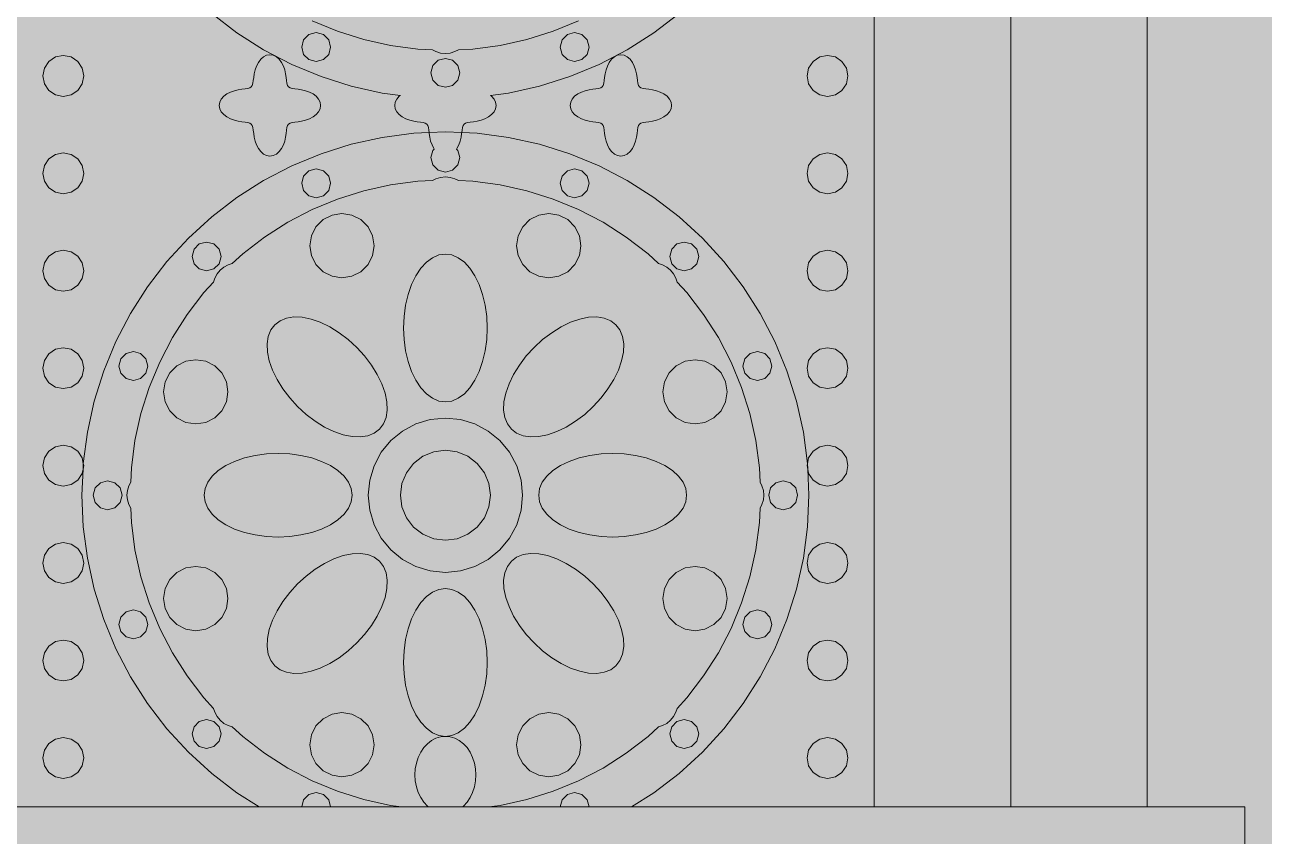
# Model space of a CAD drawing. Header units: millimetres. Extents: x -2412 to 16214, y -1176 to 12021.
# Drawn here: x 12113 to 13084, y 4450 to 5086 of the extents above; entities that cross this region are included whole.
import ezdxf

# ---------------------------------------------------------------- set-up
doc = ezdxf.new("R2010")
doc.units = ezdxf.units.MM
for name, color, linetype, lineweight, true_color in [('00_WHITE_BACKGROUND', 7, 'Continuous', 18, 0xffffff), ('03_FRAMES_DOORS', 7, 'Continuous', 18, 0x000000), ('06_ORNAMENT', 7, 'Continuous', 18, 0x000000), ('07_RAILINGS', 7, 'Continuous', 18, 0x000000)]:
    doc.layers.add(name, color=color, linetype=linetype, lineweight=lineweight, true_color=true_color)

msp = doc.modelspace()

# ---------------------------------------------------------------- linework, layer by layer
at = {"layer": '00_WHITE_BACKGROUND', "lineweight": 18, "true_color": 0xffffff}
msp.add_solid([(-2412.2137, -1175.5725), (16213.7405, -1175.5725), (-2412.2137, 12015.2672), (16213.7405, 12015.2672)], dxfattribs=at)
at = {"layer": '03_FRAMES_DOORS', "color": 7, "lineweight": 18, "true_color": 0x000000}
for points in [[(12992.3664, 4473.2824), (12992.3664, 5374.0458), (12988.9466, 5405.4809), (12979.0229, 5435.6794), (12963.0382, 5464.6565), (12941.4962, 5492.3969), (12914.8244, 5518.916), (12883.5267, 5544.229), (12848.0458, 5568.3511), (12808.8702, 5591.2672), (12766.458, 5613.0076), (12721.2824, 5633.5573), (12673.8015, 5652.9313), (12624.5038, 5671.145), (12573.8473, 5688.1985), (12522.3053, 5704.1069), (12470.3359, 5718.8702), (12418.4122, 5732.5038), (12367.0076, 5744.9924), (12316.5954, 5756.3664), (12267.6336, 5766.6412), (12220.5954, 5775.8015), (12180.7176, 5782.9924)], [(12778.626, 4473.2824), (12778.626, 5206.1069), (12776, 5233.0534), (12768.3511, 5258.9466), (12756.0305, 5283.771), (12739.4198, 5307.542), (12727.0382, 5321.2519)], [(12778.626, 4473.2824), (12885.4962, 4473.2824), (12885.4962, 5282.4427)], [(12588.5954, 4473.2824), (12778.626, 4473.2824)]]:
    msp.add_lwpolyline(points, dxfattribs=at)
at = {"layer": '06_ORNAMENT', "color": 7, "lineweight": 18, "true_color": 0x000000}
for points in [[(12259.771, 5094.916), (12279.4809, 5079.8015), (12300.4275, 5066.458), (12322.4427, 5054.9924), (12345.3893, 5045.4809), (12369.0687, 5038.0153), (12393.313, 5032.6412), (12407.4656, 5030.7786), (12406.5496, 5030.1069), (12404.6565, 5027.9084), (12403.4656, 5025.4809), (12403.0534, 5022.9008), (12403.4656, 5020.3206), (12404.6565, 5017.8931), (12406.5496, 5015.6947), (12409.0076, 5013.8626), (12411.8473, 5012.4122), (12414.8702, 5011.3588), (12417.9084, 5010.6412), (12420.7481, 5010.1985), (12423.2672, 5009.8779), (12425.3588, 5009.5573), (12426.9924, 5009.084), (12428.1527, 5008.3053), (12428.9313, 5007.145), (12429.4046, 5005.5115), (12429.7252, 5003.4198), (12429.9542, 5001.6489)], [(12338.4122, 5089.2366), (12358.3206, 5080.9924), (12378.855, 5074.5191), (12399.8779, 5069.8626), (12421.2366, 5067.0534), (12432.5191, 5066.5496), (12435.3588, 5065.0687), (12439.0076, 5063.9542), (12442.7481, 5063.5878), (12446.4885, 5063.9542), (12450.1374, 5065.0687), (12452.9771, 5066.5496), (12464.2595, 5067.0534), (12485.6183, 5069.8626), (12506.6412, 5074.5191), (12527.1756, 5080.9924), (12547.084, 5089.2366)], [(12455.542, 5001.6489), (12455.771, 5003.4198), (12456.0916, 5005.5115), (12456.5649, 5007.145), (12457.3435, 5008.3053), (12458.5038, 5009.084), (12460.1374, 5009.5573), (12462.229, 5009.8779), (12464.7481, 5010.1985), (12467.5878, 5010.6412), (12470.626, 5011.3588), (12473.6489, 5012.4122), (12476.4885, 5013.8626), (12478.9466, 5015.6947), (12480.8397, 5017.8931), (12482.0305, 5020.3206), (12482.4427, 5022.9008), (12482.0305, 5025.4809), (12480.8397, 5027.9084), (12478.9466, 5030.1069), (12478.0305, 5030.7786), (12492.1832, 5032.6412), (12516.4275, 5038.0153), (12540.1069, 5045.4809), (12563.0534, 5054.9924), (12585.084, 5066.458), (12606.0153, 5079.8015), (12625.7252, 5094.916)], [(12429.9542, 5001.6489), (12417.9389, 5001.1298), (12393.313, 4997.8931), (12369.0687, 4992.5191), (12345.3893, 4985.0534), (12322.4427, 4975.542), (12300.4275, 4964.0763), (12279.4809, 4950.7328), (12259.771, 4935.6183), (12241.4656, 4918.8397), (12224.687, 4900.5344), (12209.5725, 4880.8244), (12196.229, 4859.8779), (12184.7634, 4837.8626), (12175.2519, 4814.916), (12167.7863, 4791.2366), (12162.4122, 4766.9924), (12159.1908, 4742.4885)], [(12455.542, 5001.6489), (12442.7481, 5002.2137), (12429.9542, 5001.6489)], [(12429.9542, 5001.6489), (12430.0458, 5000.9008), (12430.4885, 4998.0611), (12431.2061, 4995.0229), (12432.2595, 4992), (12433.7099, 4989.1603), (12433.9847, 4988.7786), (12432.9313, 4987.7252), (12431.4198, 4982.0611), (12432.9313, 4976.3969), (12437.084, 4972.2443), (12442.7481, 4970.7176), (12448.4122, 4972.2443), (12452.5649, 4976.3969), (12454.0916, 4982.0611), (12452.5649, 4987.7252), (12451.5115, 4988.7786), (12451.7863, 4989.1603), (12453.2366, 4992), (12454.2901, 4995.0229), (12455.0076, 4998.0611), (12455.4504, 5000.9008), (12455.542, 5001.6489)], [(12726.3053, 4742.4885), (12723.084, 4766.9924), (12717.7099, 4791.2366), (12710.2443, 4814.916), (12700.7328, 4837.8626), (12689.2672, 4859.8779), (12675.9237, 4880.8244), (12660.8092, 4900.5344), (12644.0305, 4918.8397), (12625.7252, 4935.6183), (12606.0153, 4950.7328), (12585.084, 4964.0763), (12563.0534, 4975.542), (12540.1069, 4985.0534), (12516.4275, 4992.5191), (12492.1832, 4997.8931), (12467.5573, 5001.1298), (12455.542, 5001.6489)], [(12476.8397, 4473.2824), (12485.6183, 4474.4427), (12506.6412, 4479.0992), (12527.1756, 4485.5725), (12547.084, 4493.8168), (12566.1832, 4503.7557), (12584.3511, 4515.3282), (12601.4351, 4528.4427), (12609.7557, 4536.0763), (12612.8244, 4537.0229), (12616.1832, 4538.8244), (12619.0992, 4541.2061), (12621.4809, 4544.1221), (12623.2824, 4547.4809), (12624.229, 4550.5496), (12631.8626, 4558.8702), (12644.9771, 4575.9542), (12656.5496, 4594.1221), (12666.4885, 4613.2214), (12674.7328, 4633.1298), (12681.2061, 4653.6641), (12685.8626, 4674.687), (12688.6718, 4696.0458), (12689.1756, 4707.3282), (12690.6565, 4710.1679), (12691.771, 4713.8168), (12692.1374, 4717.5573), (12691.771, 4721.2977), (12690.6565, 4724.9466), (12689.1756, 4727.7863), (12688.6718, 4739.0687), (12685.8626, 4760.4275), (12681.2061, 4781.4504), (12674.7328, 4801.9847), (12666.4885, 4821.8931), (12656.5496, 4840.9924), (12644.9771, 4859.1603), (12631.8626, 4876.2443), (12624.229, 4884.5649), (12623.2824, 4887.6336), (12621.4809, 4890.9924), (12619.0992, 4893.9084), (12616.1832, 4896.2901), (12612.8244, 4898.0916), (12609.7557, 4899.0382), (12601.4351, 4906.6718), (12584.3511, 4919.7863), (12566.1832, 4931.3588), (12547.084, 4941.2977), (12527.1756, 4949.542), (12506.6412, 4956.0153), (12485.6183, 4960.6718), (12464.2595, 4963.4809), (12452.9771, 4963.9847), (12450.1374, 4965.4656), (12446.4885, 4966.5802), (12442.7481, 4966.9466), (12439.0076, 4966.5802), (12435.3588, 4965.4656), (12432.5191, 4963.9847), (12421.2366, 4963.4809), (12399.8779, 4960.6718), (12378.855, 4956.0153), (12358.3206, 4949.542), (12338.4122, 4941.2977), (12319.313, 4931.3588), (12301.145, 4919.7863), (12284.0611, 4906.6718), (12275.7405, 4899.0382), (12272.6718, 4898.0916), (12269.313, 4896.2901), (12266.3969, 4893.9084), (12264.0153, 4890.9924), (12262.2137, 4887.6336), (12261.2672, 4884.5649), (12253.6336, 4876.2443), (12240.5191, 4859.1603), (12228.9466, 4840.9924), (12219.0076, 4821.8931), (12210.7634, 4801.9847), (12204.2901, 4781.4504), (12199.6336, 4760.4275), (12196.8244, 4739.0687), (12196.3206, 4727.7863), (12194.8397, 4724.9466), (12193.7252, 4721.2977), (12193.3588, 4717.5573), (12193.7252, 4713.8168), (12194.8397, 4710.1679), (12196.3206, 4707.3282), (12196.8244, 4696.0458), (12199.6336, 4674.687), (12204.2901, 4653.6641), (12210.7634, 4633.1298), (12219.0076, 4613.2214), (12228.9466, 4594.1221), (12240.5191, 4575.9542), (12253.6336, 4558.8702), (12261.2672, 4550.5496), (12262.2137, 4547.4809), (12264.0153, 4544.1221), (12266.3969, 4541.2061), (12269.313, 4538.8244), (12272.6718, 4537.0229), (12275.7405, 4536.0763), (12284.0611, 4528.4427), (12301.145, 4515.3282), (12319.313, 4503.7557), (12338.4122, 4493.8168), (12358.3206, 4485.5725), (12378.855, 4479.0992), (12399.8779, 4474.4427), (12408.6565, 4473.2824)], [(12159.1908, 4742.4885), (12158.3206, 4746.855), (12154.8397, 4752.0458), (12149.6489, 4755.5267), (12143.5115, 4756.7481), (12137.374, 4755.5267), (12132.1832, 4752.0458), (12128.7023, 4746.855), (12127.4809, 4740.7176), (12128.7023, 4734.5802), (12132.1832, 4729.374), (12137.374, 4725.9084), (12143.5115, 4724.687), (12149.6489, 4725.9084), (12154.8397, 4729.374), (12158.3206, 4734.5802), (12158.9771, 4737.8931)], [(12726.5191, 4737.8931), (12727.1756, 4734.5802), (12730.6565, 4729.374), (12735.8473, 4725.9084), (12741.9847, 4724.687), (12748.1221, 4725.9084), (12753.313, 4729.374), (12756.7939, 4734.5802), (12758.0153, 4740.7176), (12756.7939, 4746.855), (12753.313, 4752.0458), (12748.1221, 4755.5267), (12741.9847, 4756.7481), (12735.8473, 4755.5267), (12730.6565, 4752.0458), (12727.1756, 4746.855), (12726.3053, 4742.4885)], [(12158.9771, 4737.8931), (12158.0916, 4717.5573), (12159.1756, 4692.7481), (12162.4122, 4668.1221), (12167.7863, 4643.8779), (12175.2519, 4620.1985), (12184.7634, 4597.2519), (12196.229, 4575.2214), (12209.5725, 4554.2901), (12224.687, 4534.5802), (12241.4656, 4516.2748), (12259.771, 4499.4962), (12279.4809, 4484.3817), (12296.9008, 4473.2824)], [(12159.1908, 4742.4885), (12159.1756, 4742.3664), (12158.9771, 4737.8931)], [(12158.9771, 4737.8931), (12159.542, 4740.7176), (12159.1908, 4742.4885)], [(12588.5954, 4473.2824), (12606.0153, 4484.3817), (12625.7252, 4499.4962), (12644.0305, 4516.2748), (12660.8092, 4534.5802), (12675.9237, 4554.2901), (12689.2672, 4575.2214), (12700.7328, 4597.2519), (12710.2443, 4620.1985), (12717.7099, 4643.8779), (12723.084, 4668.1221), (12726.3206, 4692.7481), (12727.4046, 4717.5573), (12726.5191, 4737.8931)], [(12726.3053, 4742.4885), (12725.9542, 4740.7176), (12726.5191, 4737.8931)], [(12726.5191, 4737.8931), (12726.3206, 4742.3664), (12726.3053, 4742.4885)], [(12442.7481, 4528.626), (12439.0076, 4528.2595), (12435.3588, 4527.145), (12431.8779, 4525.3282), (12428.687, 4522.855), (12425.8321, 4519.771), (12423.3893, 4516.1679), (12421.4198, 4512.1221), (12419.9847, 4507.7405), (12419.1145, 4503.1298), (12418.8244, 4498.3969), (12419.1145, 4493.6641), (12419.9847, 4489.0534), (12421.4198, 4484.6718), (12423.3893, 4480.626), (12425.8321, 4477.0229), (12428.687, 4473.9389), (12429.5267, 4473.2824)], [(12455.9695, 4473.2824), (12456.8092, 4473.9389), (12459.6641, 4477.0229), (12462.1069, 4480.626), (12464.0763, 4484.6718), (12465.5115, 4489.0534), (12466.3817, 4493.6641), (12466.687, 4498.3969), (12466.3817, 4503.1298), (12465.5115, 4507.7405), (12464.0763, 4512.1221), (12462.1069, 4516.1679), (12459.6641, 4519.771), (12456.8092, 4522.855), (12453.6183, 4525.3282), (12450.1374, 4527.145), (12446.4885, 4528.2595), (12442.7481, 4528.626)], [(12352.8397, 4473.2824), (12351.3435, 4478.855), (12347.1908, 4483.0076), (12341.5267, 4484.5191), (12335.8626, 4483.0076), (12331.7099, 4478.855), (12330.2137, 4473.2824)], [(12555.2824, 4473.2824), (12553.7863, 4478.855), (12549.6336, 4483.0076), (12543.9695, 4484.5191), (12538.3053, 4483.0076), (12534.1527, 4478.855), (12532.6565, 4473.2824)], [(12885.4962, 4473.2824), (12992.3664, 4473.2824), (13068.7023, 4473.2824)]]:
    msp.add_lwpolyline(points, dxfattribs=at)
for points in [[(12330.1985, 5068.6107), (12331.7099, 5062.9466), (12335.8626, 5058.7939), (12341.5267, 5057.2672), (12347.1908, 5058.7939), (12351.3435, 5062.9466), (12352.8702, 5068.6107), (12351.3435, 5074.2748), (12347.1908, 5078.4275), (12341.5267, 5079.9389), (12335.8626, 5078.4275), (12331.7099, 5074.2748)], [(12532.626, 5068.6107), (12534.1527, 5062.9466), (12538.3053, 5058.7939), (12543.9695, 5057.2672), (12549.6336, 5058.7939), (12553.7863, 5062.9466), (12555.2977, 5068.6107), (12553.7863, 5074.2748), (12549.6336, 5078.4275), (12543.9695, 5079.9389), (12538.3053, 5078.4275), (12534.1527, 5074.2748)], [(12127.4809, 5046.0611), (12128.7023, 5039.9237), (12132.1832, 5034.7176), (12137.374, 5031.2519), (12143.5115, 5030.0305), (12149.6489, 5031.2519), (12154.8397, 5034.7176), (12158.3206, 5039.9237), (12159.542, 5046.0611), (12158.3206, 5052.1985), (12154.8397, 5057.3893), (12149.6489, 5060.8702), (12143.5115, 5062.0916), (12137.374, 5060.8702), (12132.1832, 5057.3893), (12128.7023, 5052.1985)], [(12265.6489, 5022.9008), (12266.0611, 5020.3206), (12267.2519, 5017.8931), (12269.145, 5015.6947), (12271.6031, 5013.8626), (12274.4427, 5012.4122), (12277.4656, 5011.3588), (12280.5038, 5010.6412), (12283.3435, 5010.1985), (12285.8626, 5009.8779), (12287.9542, 5009.5573), (12289.5878, 5009.084), (12290.7481, 5008.3053), (12291.5267, 5007.145), (12292, 5005.5115), (12292.3206, 5003.4198), (12292.6412, 5000.9008), (12293.084, 4998.0611), (12293.8015, 4995.0229), (12294.855, 4992), (12296.3053, 4989.1603), (12298.1374, 4986.7023), (12300.3359, 4984.8092), (12302.7634, 4983.6183), (12305.3435, 4983.2061), (12307.9237, 4983.6183), (12310.3511, 4984.8092), (12312.5496, 4986.7023), (12314.3817, 4989.1603), (12315.8321, 4992), (12316.8855, 4995.0229), (12317.6031, 4998.0611), (12318.0458, 5000.9008), (12318.3664, 5003.4198), (12318.687, 5005.5115), (12319.1603, 5007.145), (12319.9389, 5008.3053), (12321.0992, 5009.084), (12322.7328, 5009.5573), (12324.8244, 5009.8779), (12327.3435, 5010.1985), (12330.1832, 5010.6412), (12333.2214, 5011.3588), (12336.2443, 5012.4122), (12339.084, 5013.8626), (12341.542, 5015.6947), (12343.4351, 5017.8931), (12344.626, 5020.3206), (12345.0382, 5022.9008), (12344.626, 5025.4809), (12343.4351, 5027.9084), (12341.542, 5030.1069), (12339.084, 5031.9389), (12336.2443, 5033.3893), (12333.2214, 5034.4427), (12330.1832, 5035.1603), (12327.3435, 5035.6031), (12324.8244, 5035.9237), (12322.7328, 5036.2443), (12321.0992, 5036.7176), (12319.9389, 5037.4962), (12319.1603, 5038.6565), (12318.687, 5040.2901), (12318.3664, 5042.3817), (12318.0458, 5044.9008), (12317.6031, 5047.7405), (12316.8855, 5050.7786), (12315.8321, 5053.8015), (12314.3817, 5056.6412), (12312.5496, 5059.0992), (12310.3511, 5060.9924), (12307.9237, 5062.1832), (12305.3435, 5062.5954), (12302.7634, 5062.1832), (12300.3359, 5060.9924), (12298.1374, 5059.0992), (12296.3053, 5056.6412), (12294.855, 5053.8015), (12293.8015, 5050.7786), (12293.084, 5047.7405), (12292.6412, 5044.9008), (12292.3206, 5042.3817), (12292, 5040.2901), (12291.5267, 5038.6565), (12290.7481, 5037.4962), (12289.5878, 5036.7176), (12287.9542, 5036.2443), (12285.8626, 5035.9237), (12283.3435, 5035.6031), (12280.5038, 5035.1603), (12277.4656, 5034.4427), (12274.4427, 5033.3893), (12271.6031, 5031.9389), (12269.145, 5030.1069), (12267.2519, 5027.9084), (12266.0611, 5025.4809)], [(12431.4198, 5048.4733), (12432.9313, 5042.8092), (12437.084, 5038.6565), (12442.7481, 5037.1298), (12448.4122, 5038.6565), (12452.5649, 5042.8092), (12454.0916, 5048.4733), (12452.5649, 5054.1374), (12448.4122, 5058.2901), (12442.7481, 5059.8015), (12437.084, 5058.2901), (12432.9313, 5054.1374)], [(12540.458, 5022.9008), (12540.8702, 5020.3206), (12542.0611, 5017.8931), (12543.9542, 5015.6947), (12546.4122, 5013.8626), (12549.2519, 5012.4122), (12552.2748, 5011.3588), (12555.313, 5010.6412), (12558.1527, 5010.1985), (12560.6718, 5009.8779), (12562.7634, 5009.5573), (12564.3969, 5009.084), (12565.5573, 5008.3053), (12566.3359, 5007.145), (12566.8092, 5005.5115), (12567.1298, 5003.4198), (12567.4504, 5000.9008), (12567.8931, 4998.0611), (12568.6107, 4995.0229), (12569.6641, 4992), (12571.1145, 4989.1603), (12572.9466, 4986.7023), (12575.145, 4984.8092), (12577.5725, 4983.6183), (12580.1527, 4983.2061), (12582.7328, 4983.6183), (12585.1603, 4984.8092), (12587.3588, 4986.7023), (12589.1908, 4989.1603), (12590.6412, 4992), (12591.6947, 4995.0229), (12592.4122, 4998.0611), (12592.855, 5000.9008), (12593.1756, 5003.4198), (12593.4962, 5005.5115), (12593.9695, 5007.145), (12594.7481, 5008.3053), (12595.9084, 5009.084), (12597.542, 5009.5573), (12599.6336, 5009.8779), (12602.1527, 5010.1985), (12604.9924, 5010.6412), (12608.0305, 5011.3588), (12611.0534, 5012.4122), (12613.8931, 5013.8626), (12616.3511, 5015.6947), (12618.2443, 5017.8931), (12619.4351, 5020.3206), (12619.8473, 5022.9008), (12619.4351, 5025.4809), (12618.2443, 5027.9084), (12616.3511, 5030.1069), (12613.8931, 5031.9389), (12611.0534, 5033.3893), (12608.0305, 5034.4427), (12604.9924, 5035.1603), (12602.1527, 5035.6031), (12599.6336, 5035.9237), (12597.542, 5036.2443), (12595.9084, 5036.7176), (12594.7481, 5037.4962), (12593.9695, 5038.6565), (12593.4962, 5040.2901), (12593.1756, 5042.3817), (12592.855, 5044.9008), (12592.4122, 5047.7405), (12591.6947, 5050.7786), (12590.6412, 5053.8015), (12589.1908, 5056.6412), (12587.3588, 5059.0992), (12585.1603, 5060.9924), (12582.7328, 5062.1832), (12580.1527, 5062.5954), (12577.5725, 5062.1832), (12575.145, 5060.9924), (12572.9466, 5059.0992), (12571.1145, 5056.6412), (12569.6641, 5053.8015), (12568.6107, 5050.7786), (12567.8931, 5047.7405), (12567.4504, 5044.9008), (12567.1298, 5042.3817), (12566.8092, 5040.2901), (12566.3359, 5038.6565), (12565.5573, 5037.4962), (12564.3969, 5036.7176), (12562.7634, 5036.2443), (12560.6718, 5035.9237), (12558.1527, 5035.6031), (12555.313, 5035.1603), (12552.2748, 5034.4427), (12549.2519, 5033.3893), (12546.4122, 5031.9389), (12543.9542, 5030.1069), (12542.0611, 5027.9084), (12540.8702, 5025.4809)], [(12725.9542, 5046.0611), (12727.1756, 5039.9237), (12730.6565, 5034.7176), (12735.8473, 5031.2519), (12741.9847, 5030.0305), (12748.1221, 5031.2519), (12753.313, 5034.7176), (12756.7939, 5039.9237), (12758.0153, 5046.0611), (12756.7939, 5052.1985), (12753.313, 5057.3893), (12748.1221, 5060.8702), (12741.9847, 5062.0916), (12735.8473, 5060.8702), (12730.6565, 5057.3893), (12727.1756, 5052.1985)], [(12127.4809, 4969.7252), (12128.7023, 4963.5878), (12132.1832, 4958.3817), (12137.374, 4954.916), (12143.5115, 4953.6947), (12149.6489, 4954.916), (12154.8397, 4958.3817), (12158.3206, 4963.5878), (12159.542, 4969.7252), (12158.3206, 4975.8626), (12154.8397, 4981.0534), (12149.6489, 4984.5344), (12143.5115, 4985.7557), (12137.374, 4984.5344), (12132.1832, 4981.0534), (12128.7023, 4975.8626)], [(12725.9542, 4969.7252), (12727.1756, 4963.5878), (12730.6565, 4958.3817), (12735.8473, 4954.916), (12741.9847, 4953.6947), (12748.1221, 4954.916), (12753.313, 4958.3817), (12756.7939, 4963.5878), (12758.0153, 4969.7252), (12756.7939, 4975.8626), (12753.313, 4981.0534), (12748.1221, 4984.5344), (12741.9847, 4985.7557), (12735.8473, 4984.5344), (12730.6565, 4981.0534), (12727.1756, 4975.8626)], [(12330.1985, 4961.9237), (12331.7099, 4956.2595), (12335.8626, 4952.1069), (12341.5267, 4950.5954), (12347.1908, 4952.1069), (12351.3435, 4956.2595), (12352.8702, 4961.9237), (12351.3435, 4967.5878), (12347.1908, 4971.7405), (12341.5267, 4973.2672), (12335.8626, 4971.7405), (12331.7099, 4967.5878)], [(12532.626, 4961.9237), (12534.1527, 4956.2595), (12538.3053, 4952.1069), (12543.9695, 4950.5954), (12549.6336, 4952.1069), (12553.7863, 4956.2595), (12555.2977, 4961.9237), (12553.7863, 4967.5878), (12549.6336, 4971.7405), (12543.9695, 4973.2672), (12538.3053, 4971.7405), (12534.1527, 4967.5878)], [(12336.5802, 4913.0534), (12337.8168, 4905.2672), (12341.3893, 4898.2443), (12346.9618, 4892.6718), (12353.9847, 4889.0992), (12361.771, 4887.8626), (12369.5573, 4889.0992), (12376.5802, 4892.6718), (12382.1527, 4898.2443), (12385.7252, 4905.2672), (12386.9618, 4913.0534), (12385.7252, 4920.8397), (12382.1527, 4927.8626), (12376.5802, 4933.4351), (12369.5573, 4937.0076), (12361.771, 4938.2443), (12353.9847, 4937.0076), (12346.9618, 4933.4351), (12341.3893, 4927.8626), (12337.8168, 4920.8397)], [(12498.5344, 4913.0534), (12499.771, 4905.2672), (12503.3435, 4898.2443), (12508.916, 4892.6718), (12515.9389, 4889.0992), (12523.7252, 4887.8626), (12531.5115, 4889.0992), (12538.5344, 4892.6718), (12544.1069, 4898.2443), (12547.6794, 4905.2672), (12548.916, 4913.0534), (12547.6794, 4920.8397), (12544.1069, 4927.8626), (12538.5344, 4933.4351), (12531.5115, 4937.0076), (12523.7252, 4938.2443), (12515.9389, 4937.0076), (12508.916, 4933.4351), (12503.3435, 4927.8626), (12499.771, 4920.8397)], [(12244.3817, 4904.5954), (12245.8931, 4898.916), (12250.0458, 4894.7786), (12255.7099, 4893.2519), (12261.3893, 4894.7786), (12265.5267, 4898.916), (12267.0534, 4904.5954), (12265.5267, 4910.2595), (12261.3893, 4914.4122), (12255.7099, 4915.9237), (12250.0458, 4914.4122), (12245.8931, 4910.2595)], [(12618.4427, 4904.5954), (12619.9695, 4898.916), (12624.1069, 4894.7786), (12629.7863, 4893.2519), (12635.4504, 4894.7786), (12639.6031, 4898.916), (12641.1145, 4904.5954), (12639.6031, 4910.2595), (12635.4504, 4914.4122), (12629.7863, 4915.9237), (12624.1069, 4914.4122), (12619.9695, 4910.2595)], [(12127.4809, 4893.3893), (12128.7023, 4887.2519), (12132.1832, 4882.0458), (12137.374, 4878.5802), (12143.5115, 4877.3588), (12149.6489, 4878.5802), (12154.8397, 4882.0458), (12158.3206, 4887.2519), (12159.542, 4893.3893), (12158.3206, 4899.5267), (12154.8397, 4904.7176), (12149.6489, 4908.1985), (12143.5115, 4909.4198), (12137.374, 4908.1985), (12132.1832, 4904.7176), (12128.7023, 4899.5267)], [(12410, 4848.5496), (12410.3969, 4839.4809), (12411.6031, 4830.6412), (12413.5725, 4822.2443), (12416.2595, 4814.4885), (12419.5878, 4807.5878), (12423.4962, 4801.6794), (12427.8779, 4796.9313), (12432.626, 4793.4504), (12437.6183, 4791.3282), (12442.7481, 4790.6107), (12447.8779, 4791.3282), (12452.8702, 4793.4504), (12457.6183, 4796.9313), (12462, 4801.6794), (12465.9084, 4807.5878), (12469.2366, 4814.4885), (12471.9237, 4822.2443), (12473.8931, 4830.6412), (12475.0992, 4839.4809), (12475.4962, 4848.5496), (12475.0992, 4857.6183), (12473.8931, 4866.458), (12471.9237, 4874.855), (12469.2366, 4882.6107), (12465.9084, 4889.5115), (12462, 4895.4198), (12457.6183, 4900.1679), (12452.8702, 4903.6489), (12447.8779, 4905.771), (12442.7481, 4906.4885), (12437.6183, 4905.771), (12432.626, 4903.6489), (12427.8779, 4900.1679), (12423.4962, 4895.4198), (12419.5878, 4889.5115), (12416.2595, 4882.6107), (12413.5725, 4874.855), (12411.6031, 4866.458), (12410.3969, 4857.6183)], [(12725.9542, 4893.3893), (12727.1756, 4887.2519), (12730.6565, 4882.0458), (12735.8473, 4878.5802), (12741.9847, 4877.3588), (12748.1221, 4878.5802), (12753.313, 4882.0458), (12756.7939, 4887.2519), (12758.0153, 4893.3893), (12756.7939, 4899.5267), (12753.313, 4904.7176), (12748.1221, 4908.1985), (12741.9847, 4909.4198), (12735.8473, 4908.1985), (12730.6565, 4904.7176), (12727.1756, 4899.5267)], [(12303.0992, 4836.1679), (12303.374, 4829.7099), (12304.7786, 4822.7786), (12307.313, 4815.5267), (12310.8855, 4808.1527), (12315.4351, 4800.8244), (12320.8397, 4793.7252), (12326.9618, 4787.0229), (12333.6641, 4780.9008), (12340.7634, 4775.4962), (12348.0916, 4770.9466), (12355.4656, 4767.374), (12362.7176, 4764.8397), (12369.6489, 4763.4198), (12376.1069, 4763.1603), (12381.9237, 4764.0611), (12386.9618, 4766.0916), (12391.084, 4769.2214), (12394.2137, 4773.3435), (12396.2443, 4778.3817), (12397.145, 4784.1985), (12396.8855, 4790.6565), (12395.4656, 4797.5878), (12392.9313, 4804.8397), (12389.3588, 4812.2137), (12384.8092, 4819.542), (12379.4046, 4826.6412), (12373.2824, 4833.3435), (12366.5802, 4839.4656), (12359.4809, 4844.8702), (12352.1527, 4849.4198), (12344.7786, 4852.9924), (12337.5267, 4855.5267), (12330.5954, 4856.9313), (12324.1374, 4857.2061), (12318.3206, 4856.3053), (12313.2824, 4854.2748), (12309.1603, 4851.145), (12306.0305, 4847.0229), (12304, 4841.9847)], [(12488.3511, 4784.1985), (12489.2519, 4778.3817), (12491.2824, 4773.3435), (12494.4122, 4769.2214), (12498.5344, 4766.0916), (12503.5725, 4764.0611), (12509.3893, 4763.1603), (12515.8473, 4763.4198), (12522.7786, 4764.8397), (12530.0305, 4767.374), (12537.4046, 4770.9466), (12544.7328, 4775.4962), (12551.8321, 4780.9008), (12558.5344, 4787.0229), (12564.6565, 4793.7252), (12570.0611, 4800.8244), (12574.6107, 4808.1527), (12578.1832, 4815.5267), (12580.7176, 4822.7786), (12582.1221, 4829.7099), (12582.3969, 4836.1679), (12581.4962, 4841.9847), (12579.4656, 4847.0229), (12576.3359, 4851.145), (12572.2137, 4854.2748), (12567.1756, 4856.3053), (12561.3588, 4857.2061), (12554.9008, 4856.9313), (12547.9695, 4855.5267), (12540.7176, 4852.9924), (12533.3435, 4849.4198), (12526.0153, 4844.8702), (12518.916, 4839.4656), (12512.2137, 4833.3435), (12506.0916, 4826.6412), (12500.687, 4819.542), (12496.1374, 4812.2137), (12492.5649, 4804.8397), (12490.0305, 4797.5878), (12488.6107, 4790.6565)], [(12127.4809, 4817.0534), (12128.7023, 4810.916), (12132.1832, 4805.7099), (12137.374, 4802.2443), (12143.5115, 4801.0229), (12149.6489, 4802.2443), (12154.8397, 4805.7099), (12158.3206, 4810.916), (12159.542, 4817.0534), (12158.3206, 4823.1908), (12154.8397, 4828.3817), (12149.6489, 4831.8626), (12143.5115, 4833.084), (12137.374, 4831.8626), (12132.1832, 4828.3817), (12128.7023, 4823.1908)], [(12187.0382, 4818.7786), (12188.5649, 4813.1145), (12192.7176, 4808.9618), (12198.3817, 4807.4351), (12204.0458, 4808.9618), (12208.1985, 4813.1145), (12209.7099, 4818.7786), (12208.1985, 4824.4427), (12204.0458, 4828.5954), (12198.3817, 4830.1069), (12192.7176, 4828.5954), (12188.5649, 4824.4427)], [(12675.7863, 4818.7786), (12677.2977, 4813.1145), (12681.4504, 4808.9618), (12687.1145, 4807.4351), (12692.7786, 4808.9618), (12696.9313, 4813.1145), (12698.458, 4818.7786), (12696.9313, 4824.4427), (12692.7786, 4828.5954), (12687.1145, 4830.1069), (12681.4504, 4828.5954), (12677.2977, 4824.4427)], [(12725.9542, 4817.0534), (12727.1756, 4810.916), (12730.6565, 4805.7099), (12735.8473, 4802.2443), (12741.9847, 4801.0229), (12748.1221, 4802.2443), (12753.313, 4805.7099), (12756.7939, 4810.916), (12758.0153, 4817.0534), (12756.7939, 4823.1908), (12753.313, 4828.3817), (12748.1221, 4831.8626), (12741.9847, 4833.084), (12735.8473, 4831.8626), (12730.6565, 4828.3817), (12727.1756, 4823.1908)], [(12222.0611, 4798.5344), (12223.2977, 4790.7481), (12226.8702, 4783.7252), (12232.4427, 4778.1527), (12239.4656, 4774.5802), (12247.2519, 4773.3435), (12255.0382, 4774.5802), (12262.0611, 4778.1527), (12267.6336, 4783.7252), (12271.2061, 4790.7481), (12272.4427, 4798.5344), (12271.2061, 4806.3206), (12267.6336, 4813.3435), (12262.0611, 4818.916), (12255.0382, 4822.4885), (12247.2519, 4823.7252), (12239.4656, 4822.4885), (12232.4427, 4818.916), (12226.8702, 4813.3435), (12223.2977, 4806.3206)], [(12613.0534, 4798.5344), (12614.2901, 4790.7481), (12617.8626, 4783.7252), (12623.4351, 4778.1527), (12630.458, 4774.5802), (12638.2443, 4773.3435), (12646.0305, 4774.5802), (12653.0534, 4778.1527), (12658.626, 4783.7252), (12662.1985, 4790.7481), (12663.4351, 4798.5344), (12662.1985, 4806.3206), (12658.626, 4813.3435), (12653.0534, 4818.916), (12646.0305, 4822.4885), (12638.2443, 4823.7252), (12630.458, 4822.4885), (12623.4351, 4818.916), (12617.8626, 4813.3435), (12614.2901, 4806.3206)], [(12382.2901, 4717.5573), (12383.4504, 4705.7557), (12386.8855, 4694.4275), (12392.4733, 4683.9695), (12400, 4674.8092), (12409.1603, 4667.2824), (12419.6183, 4661.6947), (12430.9466, 4658.2595), (12442.7481, 4657.0992), (12454.5496, 4658.2595), (12465.8779, 4661.6947), (12476.3359, 4667.2824), (12485.4962, 4674.8092), (12493.0229, 4683.9695), (12498.6107, 4694.4275), (12502.0458, 4705.7557), (12503.2061, 4717.5573), (12502.0458, 4729.3588), (12498.6107, 4740.687), (12493.0229, 4751.145), (12485.4962, 4760.3053), (12476.3359, 4767.8321), (12465.8779, 4773.4198), (12454.5496, 4776.855), (12442.7481, 4778.0153), (12430.9466, 4776.855), (12419.6183, 4773.4198), (12409.1603, 4767.8321), (12400, 4760.3053), (12392.4733, 4751.145), (12386.8855, 4740.687), (12383.4504, 4729.3588)], [(12253.8168, 4717.5573), (12254.5344, 4712.4275), (12256.6565, 4707.4351), (12260.1374, 4702.687), (12264.8855, 4698.3053), (12270.7939, 4694.3969), (12277.6947, 4691.0687), (12285.4504, 4688.3817), (12293.8473, 4686.4122), (12302.687, 4685.2061), (12311.7557, 4684.8092), (12320.8244, 4685.2061), (12329.6641, 4686.4122), (12338.0611, 4688.3817), (12345.8168, 4691.0687), (12352.7176, 4694.3969), (12358.626, 4698.3053), (12363.374, 4702.687), (12366.855, 4707.4351), (12368.9771, 4712.4275), (12369.6947, 4717.5573), (12368.9771, 4722.687), (12366.855, 4727.6794), (12363.374, 4732.4275), (12358.626, 4736.8092), (12352.7176, 4740.7176), (12345.8168, 4744.0458), (12338.0611, 4746.7328), (12329.6641, 4748.7023), (12320.8244, 4749.9084), (12311.7557, 4750.3053), (12302.687, 4749.9084), (12293.8473, 4748.7023), (12285.4504, 4746.7328), (12277.6947, 4744.0458), (12270.7939, 4740.7176), (12264.8855, 4736.8092), (12260.1374, 4732.4275), (12256.6565, 4727.6794), (12254.5344, 4722.687)], [(12407.4809, 4717.5573), (12408.687, 4708.4275), (12412.1985, 4699.9237), (12417.8168, 4692.626), (12425.1145, 4687.0076), (12433.6183, 4683.4962), (12442.7481, 4682.2901), (12451.8779, 4683.4962), (12460.3817, 4687.0076), (12467.6794, 4692.626), (12473.2977, 4699.9237), (12476.8092, 4708.4275), (12478.0153, 4717.5573), (12476.8092, 4726.687), (12473.2977, 4735.1908), (12467.6794, 4742.4885), (12460.3817, 4748.1069), (12451.8779, 4751.6183), (12442.7481, 4752.8244), (12433.6183, 4751.6183), (12425.1145, 4748.1069), (12417.8168, 4742.4885), (12412.1985, 4735.1908), (12408.687, 4726.687)], [(12515.8015, 4717.5573), (12516.5191, 4712.4275), (12518.6412, 4707.4351), (12522.1221, 4702.687), (12526.8702, 4698.3053), (12532.7786, 4694.3969), (12539.6794, 4691.0687), (12547.4351, 4688.3817), (12555.8321, 4686.4122), (12564.6718, 4685.2061), (12573.7405, 4684.8092), (12582.8092, 4685.2061), (12591.6489, 4686.4122), (12600.0458, 4688.3817), (12607.8015, 4691.0687), (12614.7023, 4694.3969), (12620.6107, 4698.3053), (12625.3588, 4702.687), (12628.8397, 4707.4351), (12630.9618, 4712.4275), (12631.6794, 4717.5573), (12630.9618, 4722.687), (12628.8397, 4727.6794), (12625.3588, 4732.4275), (12620.6107, 4736.8092), (12614.7023, 4740.7176), (12607.8015, 4744.0458), (12600.0458, 4746.7328), (12591.6489, 4748.7023), (12582.8092, 4749.9084), (12573.7405, 4750.3053), (12564.6718, 4749.9084), (12555.8321, 4748.7023), (12547.4351, 4746.7328), (12539.6794, 4744.0458), (12532.7786, 4740.7176), (12526.8702, 4736.8092), (12522.1221, 4732.4275), (12518.6412, 4727.6794), (12516.5191, 4722.687)], [(12166.916, 4717.5573), (12168.4275, 4711.8931), (12172.5802, 4707.7405), (12178.2443, 4706.2137), (12183.9084, 4707.7405), (12188.0611, 4711.8931), (12189.5878, 4717.5573), (12188.0611, 4723.2214), (12183.9084, 4727.374), (12178.2443, 4728.8855), (12172.5802, 4727.374), (12168.4275, 4723.2214)], [(12695.9237, 4717.5573), (12697.4351, 4711.8931), (12701.5878, 4707.7405), (12707.2519, 4706.2137), (12712.916, 4707.7405), (12717.0687, 4711.8931), (12718.5954, 4717.5573), (12717.0687, 4723.2214), (12712.916, 4727.374), (12707.2519, 4728.8855), (12701.5878, 4727.374), (12697.4351, 4723.2214)], [(12127.4809, 4664.3817), (12128.7023, 4658.2443), (12132.1832, 4653.0382), (12137.374, 4649.5725), (12143.5115, 4648.3511), (12149.6489, 4649.5725), (12154.8397, 4653.0382), (12158.3206, 4658.2443), (12159.542, 4664.3817), (12158.3206, 4670.5191), (12154.8397, 4675.7099), (12149.6489, 4679.1908), (12143.5115, 4680.4122), (12137.374, 4679.1908), (12132.1832, 4675.7099), (12128.7023, 4670.5191)], [(12725.9542, 4664.3817), (12727.1756, 4658.2443), (12730.6565, 4653.0382), (12735.8473, 4649.5725), (12741.9847, 4648.3511), (12748.1221, 4649.5725), (12753.313, 4653.0382), (12756.7939, 4658.2443), (12758.0153, 4664.3817), (12756.7939, 4670.5191), (12753.313, 4675.7099), (12748.1221, 4679.1908), (12741.9847, 4680.4122), (12735.8473, 4679.1908), (12730.6565, 4675.7099), (12727.1756, 4670.5191)], [(12303.0992, 4598.9466), (12304, 4593.1298), (12306.0305, 4588.0916), (12309.1603, 4583.9695), (12313.2824, 4580.8397), (12318.3206, 4578.8092), (12324.1374, 4577.9084), (12330.5954, 4578.1832), (12337.5267, 4579.5878), (12344.7786, 4582.1221), (12352.1527, 4585.6947), (12359.4809, 4590.2443), (12366.5802, 4595.6489), (12373.2824, 4601.771), (12379.4046, 4608.4733), (12384.8092, 4615.5725), (12389.3588, 4622.9008), (12392.9313, 4630.2748), (12395.4656, 4637.5267), (12396.8855, 4644.458), (12397.145, 4650.916), (12396.2443, 4656.7328), (12394.2137, 4661.771), (12391.084, 4665.8931), (12386.9618, 4669.0229), (12381.9237, 4671.0534), (12376.1069, 4671.9542), (12369.6489, 4671.6947), (12362.7176, 4670.2748), (12355.4656, 4667.7405), (12348.0916, 4664.1679), (12340.7634, 4659.6183), (12333.6641, 4654.2137), (12326.9618, 4648.0916), (12320.8397, 4641.3893), (12315.4351, 4634.2901), (12310.8855, 4626.9618), (12307.313, 4619.5878), (12304.7786, 4612.3359), (12303.374, 4605.4046)], [(12488.3511, 4650.916), (12488.6107, 4644.458), (12490.0305, 4637.5267), (12492.5649, 4630.2748), (12496.1374, 4622.9008), (12500.687, 4615.5725), (12506.0916, 4608.4733), (12512.2137, 4601.771), (12518.916, 4595.6489), (12526.0153, 4590.2443), (12533.3435, 4585.6947), (12540.7176, 4582.1221), (12547.9695, 4579.5878), (12554.9008, 4578.1832), (12561.3588, 4577.9084), (12567.1756, 4578.8092), (12572.2137, 4580.8397), (12576.3359, 4583.9695), (12579.4656, 4588.0916), (12581.4962, 4593.1298), (12582.3969, 4598.9466), (12582.1221, 4605.4046), (12580.7176, 4612.3359), (12578.1832, 4619.5878), (12574.6107, 4626.9618), (12570.0611, 4634.2901), (12564.6565, 4641.3893), (12558.5344, 4648.0916), (12551.8321, 4654.2137), (12544.7328, 4659.6183), (12537.4046, 4664.1679), (12530.0305, 4667.7405), (12522.7786, 4670.2748), (12515.8473, 4671.6947), (12509.3893, 4671.9542), (12503.5725, 4671.0534), (12498.5344, 4669.0229), (12494.4122, 4665.8931), (12491.2824, 4661.771), (12489.2519, 4656.7328)], [(12222.0611, 4636.5802), (12223.2977, 4628.7939), (12226.8702, 4621.771), (12232.4427, 4616.1985), (12239.4656, 4612.626), (12247.2519, 4611.3893), (12255.0382, 4612.626), (12262.0611, 4616.1985), (12267.6336, 4621.771), (12271.2061, 4628.7939), (12272.4427, 4636.5802), (12271.2061, 4644.3664), (12267.6336, 4651.3893), (12262.0611, 4656.9618), (12255.0382, 4660.5344), (12247.2519, 4661.771), (12239.4656, 4660.5344), (12232.4427, 4656.9618), (12226.8702, 4651.3893), (12223.2977, 4644.3664)], [(12613.0534, 4636.5802), (12614.2901, 4628.7939), (12617.8626, 4621.771), (12623.4351, 4616.1985), (12630.458, 4612.626), (12638.2443, 4611.3893), (12646.0305, 4612.626), (12653.0534, 4616.1985), (12658.626, 4621.771), (12662.1985, 4628.7939), (12663.4351, 4636.5802), (12662.1985, 4644.3664), (12658.626, 4651.3893), (12653.0534, 4656.9618), (12646.0305, 4660.5344), (12638.2443, 4661.771), (12630.458, 4660.5344), (12623.4351, 4656.9618), (12617.8626, 4651.3893), (12614.2901, 4644.3664)], [(12442.7481, 4528.626), (12447.8779, 4529.3435), (12452.8702, 4531.4656), (12457.6183, 4534.9466), (12462, 4539.6947), (12465.9084, 4545.6031), (12469.2366, 4552.5038), (12471.9237, 4560.2595), (12473.8931, 4568.6565), (12475.0992, 4577.4962), (12475.4962, 4586.5649), (12475.0992, 4595.6336), (12473.8931, 4604.4733), (12471.9237, 4612.8702), (12469.2366, 4620.626), (12465.9084, 4627.5267), (12462, 4633.4351), (12457.6183, 4638.1832), (12452.8702, 4641.6641), (12447.8779, 4643.7863), (12442.7481, 4644.5038), (12437.6183, 4643.7863), (12432.626, 4641.6641), (12427.8779, 4638.1832), (12423.4962, 4633.4351), (12419.5878, 4627.5267), (12416.2595, 4620.626), (12413.5725, 4612.8702), (12411.6031, 4604.4733), (12410.3969, 4595.6336), (12410, 4586.5649), (12410.3969, 4577.4962), (12411.6031, 4568.6565), (12413.5725, 4560.2595), (12416.2595, 4552.5038), (12419.5878, 4545.6031), (12423.4962, 4539.6947), (12427.8779, 4534.9466), (12432.626, 4531.4656), (12437.6183, 4529.3435)], [(12187.0382, 4616.3359), (12188.5649, 4610.6718), (12192.7176, 4606.5191), (12198.3817, 4605.0076), (12204.0458, 4606.5191), (12208.1985, 4610.6718), (12209.7099, 4616.3359), (12208.1985, 4622), (12204.0458, 4626.1527), (12198.3817, 4627.6794), (12192.7176, 4626.1527), (12188.5649, 4622)], [(12675.7863, 4616.3359), (12677.2977, 4610.6718), (12681.4504, 4606.5191), (12687.1145, 4605.0076), (12692.7786, 4606.5191), (12696.9313, 4610.6718), (12698.458, 4616.3359), (12696.9313, 4622), (12692.7786, 4626.1527), (12687.1145, 4627.6794), (12681.4504, 4626.1527), (12677.2977, 4622)], [(12127.4809, 4588.0458), (12128.7023, 4581.9084), (12132.1832, 4576.7023), (12137.374, 4573.2366), (12143.5115, 4572.0153), (12149.6489, 4573.2366), (12154.8397, 4576.7023), (12158.3206, 4581.9084), (12159.542, 4588.0458), (12158.3206, 4594.1832), (12154.8397, 4599.374), (12149.6489, 4602.855), (12143.5115, 4604.0763), (12137.374, 4602.855), (12132.1832, 4599.374), (12128.7023, 4594.1832)], [(12725.9542, 4588.0458), (12727.1756, 4581.9084), (12730.6565, 4576.7023), (12735.8473, 4573.2366), (12741.9847, 4572.0153), (12748.1221, 4573.2366), (12753.313, 4576.7023), (12756.7939, 4581.9084), (12758.0153, 4588.0458), (12756.7939, 4594.1832), (12753.313, 4599.374), (12748.1221, 4602.855), (12741.9847, 4604.0763), (12735.8473, 4602.855), (12730.6565, 4599.374), (12727.1756, 4594.1832)], [(12336.5802, 4522.0611), (12337.8168, 4514.2748), (12341.3893, 4507.2519), (12346.9618, 4501.6794), (12353.9847, 4498.1069), (12361.771, 4496.8702), (12369.5573, 4498.1069), (12376.5802, 4501.6794), (12382.1527, 4507.2519), (12385.7252, 4514.2748), (12386.9618, 4522.0611), (12385.7252, 4529.8473), (12382.1527, 4536.8702), (12376.5802, 4542.4427), (12369.5573, 4546.0153), (12361.771, 4547.2519), (12353.9847, 4546.0153), (12346.9618, 4542.4427), (12341.3893, 4536.8702), (12337.8168, 4529.8473)], [(12498.5344, 4522.0611), (12499.771, 4514.2748), (12503.3435, 4507.2519), (12508.916, 4501.6794), (12515.9389, 4498.1069), (12523.7252, 4496.8702), (12531.5115, 4498.1069), (12538.5344, 4501.6794), (12544.1069, 4507.2519), (12547.6794, 4514.2748), (12548.916, 4522.0611), (12547.6794, 4529.8473), (12544.1069, 4536.8702), (12538.5344, 4542.4427), (12531.5115, 4546.0153), (12523.7252, 4547.2519), (12515.9389, 4546.0153), (12508.916, 4542.4427), (12503.3435, 4536.8702), (12499.771, 4529.8473)], [(12244.3817, 4530.5191), (12245.8931, 4524.855), (12250.0458, 4520.7023), (12255.7099, 4519.1908), (12261.3893, 4520.7023), (12265.5267, 4524.855), (12267.0534, 4530.5191), (12265.5267, 4536.1985), (12261.3893, 4540.3359), (12255.7099, 4541.8626), (12250.0458, 4540.3359), (12245.8931, 4536.1985)], [(12618.4427, 4530.5191), (12619.9695, 4524.855), (12624.1069, 4520.7023), (12629.7863, 4519.1908), (12635.4504, 4520.7023), (12639.6031, 4524.855), (12641.1145, 4530.5191), (12639.6031, 4536.1985), (12635.4504, 4540.3359), (12629.7863, 4541.8626), (12624.1069, 4540.3359), (12619.9695, 4536.1985)], [(12127.4809, 4511.7099), (12128.7023, 4505.5725), (12132.1832, 4500.3664), (12137.374, 4496.9008), (12143.5115, 4495.6794), (12149.6489, 4496.9008), (12154.8397, 4500.3664), (12158.3206, 4505.5725), (12159.542, 4511.7099), (12158.3206, 4517.8473), (12154.8397, 4523.0382), (12149.6489, 4526.5191), (12143.5115, 4527.7405), (12137.374, 4526.5191), (12132.1832, 4523.0382), (12128.7023, 4517.8473)], [(12725.9542, 4511.7099), (12727.1756, 4505.5725), (12730.6565, 4500.3664), (12735.8473, 4496.9008), (12741.9847, 4495.6794), (12748.1221, 4496.9008), (12753.313, 4500.3664), (12756.7939, 4505.5725), (12758.0153, 4511.7099), (12756.7939, 4517.8473), (12753.313, 4523.0382), (12748.1221, 4526.5191), (12741.9847, 4527.7405), (12735.8473, 4526.5191), (12730.6565, 4523.0382), (12727.1756, 4517.8473)]]:
    msp.add_lwpolyline(points, close=True, dxfattribs=at)
at = {"layer": '07_RAILINGS', "color": 7, "lineweight": 18, "true_color": 0x000000}
for points in [[(12099.2366, 4473.2824), (12296.9008, 4473.2824), (12330.2137, 4473.2824), (12352.8397, 4473.2824), (12408.6565, 4473.2824), (12429.5267, 4473.2824), (12455.9695, 4473.2824), (12476.8397, 4473.2824), (12532.6565, 4473.2824), (12555.2824, 4473.2824), (12588.5954, 4473.2824)], [(13068.7023, 4473.2824), (13068.7023, 3679.3893)]]:
    msp.add_lwpolyline(points, dxfattribs=at)

doc.saveas('drawing.dxf')
